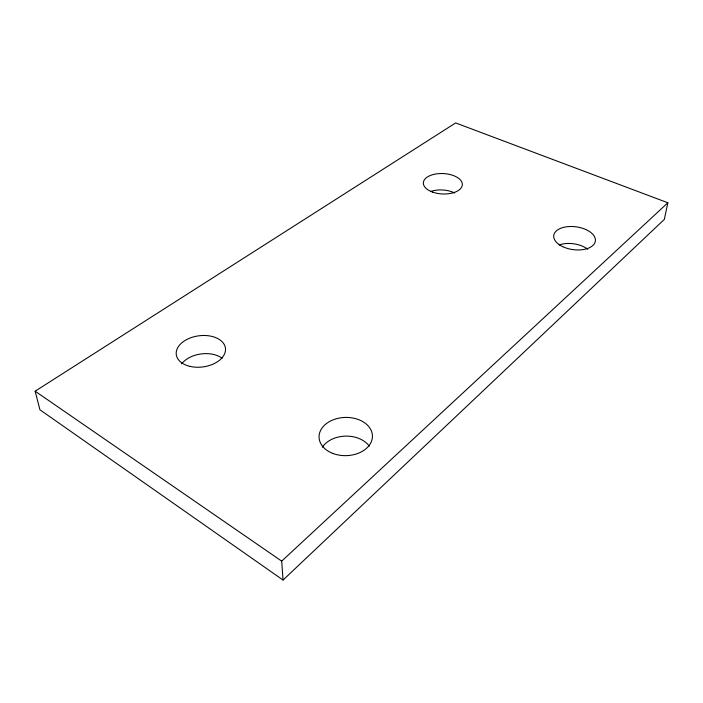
<?xml version="1.0" encoding="UTF-8"?>
<svg xmlns="http://www.w3.org/2000/svg" width="703" height="703" viewBox="0 0 703 703"><rect width="100%" height="100%" fill="white"/><g stroke="black" fill="none" stroke-linecap="round" stroke-linejoin="round"><path stroke-width="1.05" d="M667.85 202.772L664.326 219.406L283.054 580.063L39.922 409.77L35.15 391.193L455.649 122.937L667.85 202.772L281.701 561.126L283.054 580.063M35.15 391.193L281.701 561.126M430.438 191.559A19.289 10.334 2.9 0 1 454.709 193.009M181.655 363.829A24.438 15.8 -7.8 0 1 222.157 358.258M559.087 244.978A20.739 11.626 7.8 0 1 587.778 249.24M322.308 447.231A26.292 19.201 -1.5 0 1 345.595 436.115A26.292 19.201 -1.5 0 1 369.286 446.168M432.609 192.095A19.508 10.202 2.8 0 0 462.328 184.766A19.508 10.202 2.8 0 0 433.602 174.441A19.508 10.202 2.8 0 0 432.609 192.095M190.188 366.43A24.79 15.694 -7.5 0 0 225.452 348.249A24.79 15.694 -7.5 0 0 186.945 339.435A24.79 15.694 -7.5 0 0 190.188 366.43M332.651 453.356A26.705 19.122 -1.4 0 0 372.441 436.009A26.705 19.122 -1.4 0 0 332.141 420.245A26.705 19.122 -1.4 0 0 332.651 453.356M562.69 246.639A20.985 11.503 7.6 0 0 595.362 241.094A20.985 11.503 7.6 0 0 565.678 226.928A20.985 11.503 7.6 0 0 562.69 246.639"/></g></svg>
